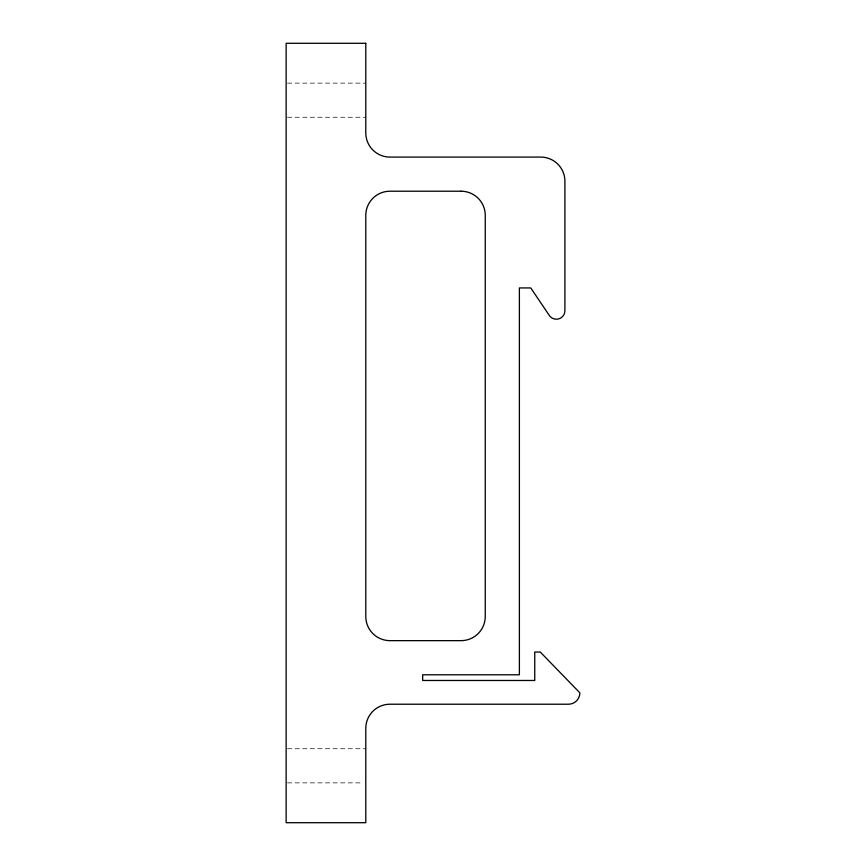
<?xml version="1.0" encoding="UTF-8"?>
<svg xmlns="http://www.w3.org/2000/svg" width="866" height="866" viewBox="0 0 866 866"><rect width="100%" height="100%" fill="white"/><g stroke="black" fill="none" stroke-linecap="round" stroke-linejoin="round"><path stroke-width="0.65" stroke-dasharray="4.33 3.25" d="M287.49 83.125L365.788 83.125M287.49 117.256L365.788 117.256M287.49 748.744L365.788 748.744M287.49 782.875L363.081 782.875"/><path stroke-width="1.3" d="M365.788 43.3L286.137 43.3L286.137 822.7L365.788 822.7L365.788 728.36A24.14 24.14 0 0 1 389.916 704.22L568.486 704.22A11.377 11.377 0 0 0 579.863 692.843L540.265 652.033L534.744 652.033L534.744 680.47L422.673 680.47L422.673 674.787L519.384 674.787L519.384 287.934L530.761 287.934L548.979 314.953A8.53 8.53 0 0 0 564.903 310.688L564.903 181.221A24.14 24.14 0 0 0 540.763 157.082L389.916 157.082A24.14 24.14 0 0 1 365.788 132.942L365.788 43.3M461.113 191.213L389.916 191.213A24.14 24.14 0 0 0 365.788 215.353L365.788 616.516A24.14 24.14 0 0 0 389.916 640.645L461.113 640.645A24.14 24.14 0 0 0 485.252 616.516L485.252 215.353A24.14 24.14 0 0 0 461.113 191.213"/></g></svg>
